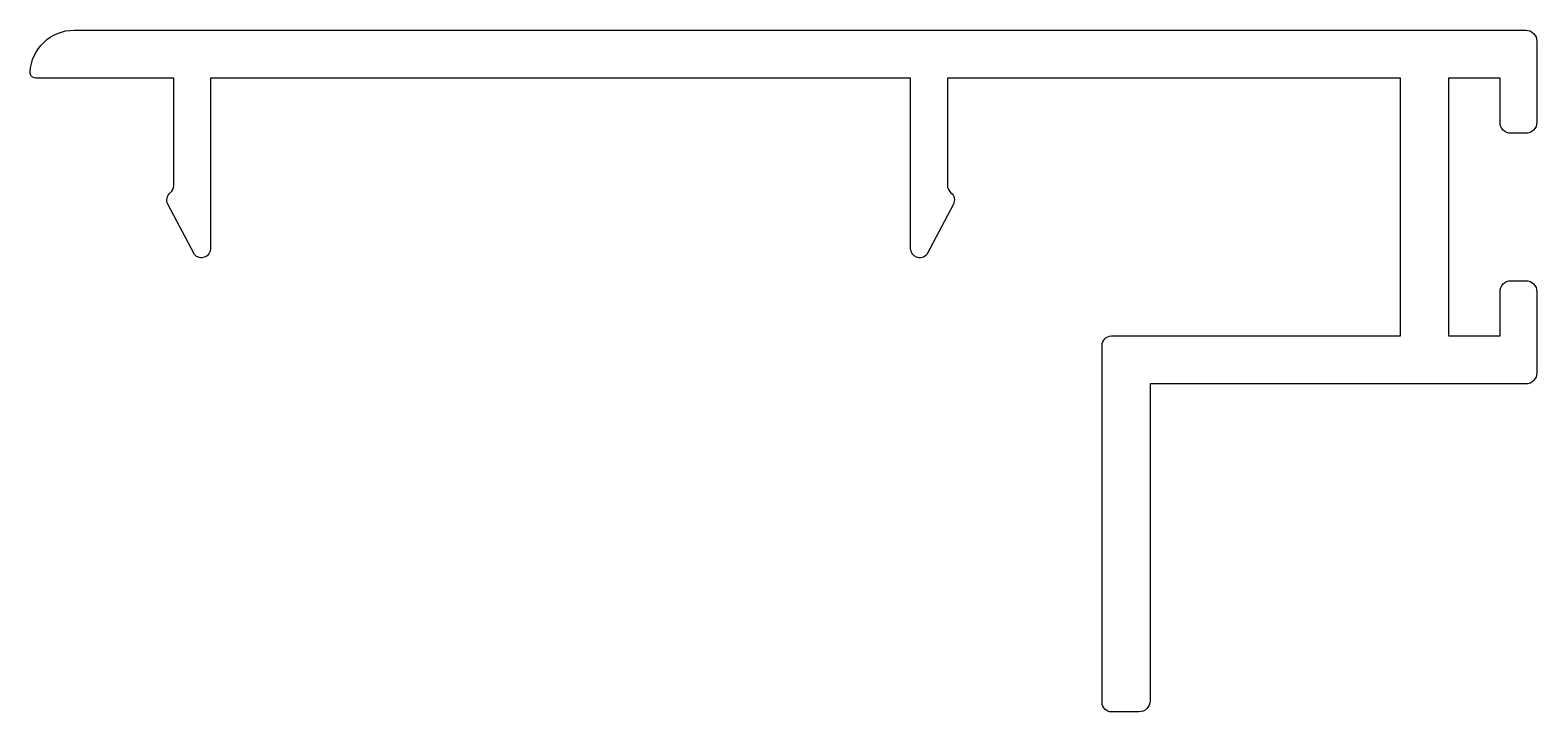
# Model space of a CAD drawing. Extents: x 145.5 to 186.4, y 212.1 to 230.6.
import ezdxf

# ---------------------------------------------------------------- set-up
doc = ezdxf.new("R2010")
doc.units = 0
doc.layers.get('0').update_dxf_attribs({"linetype": 'CONTINUOUS'})

msp = doc.modelspace()

# ---------------------------------------------------------------- linework, layer by layer
msp.add_lwpolyline([(175.89, 212.363, -0.414214), (175.59, 212.063), (174.84, 212.063, -0.414214), (174.59, 212.313), (174.59, 222.013, -0.414214), (174.84, 222.263), (182.69, 222.263), (182.69, 229.263), (170.39, 229.263), (170.39, 226.346, 0.229072), (170.485, 226.15, -0.361408), (170.551, 225.838), (169.829, 224.473, -0.693529), (169.39, 224.637), (169.39, 229.263), (150.39, 229.263), (150.39, 224.637, -0.693529), (149.952, 224.473), (149.23, 225.838, -0.361408), (149.296, 226.15, 0.229072), (149.39, 226.346), (149.39, 229.263), (145.641, 229.263, -0.428236), (145.491, 229.42, -0.400329), (146.689, 230.563), (186.09, 230.563, -0.414214), (186.39, 230.263), (186.39, 228.063, -0.414214), (186.09, 227.763), (185.69, 227.763, -0.414214), (185.39, 228.063), (185.39, 229.263), (183.99, 229.263), (183.99, 222.263), (185.39, 222.263), (185.39, 223.463, -0.414214), (185.69, 223.763), (186.09, 223.763, -0.414214), (186.39, 223.463), (186.39, 221.263, -0.414214), (186.09, 220.963), (175.89, 220.963)], format="xyb", close=True)

doc.saveas('drawing.dxf')
